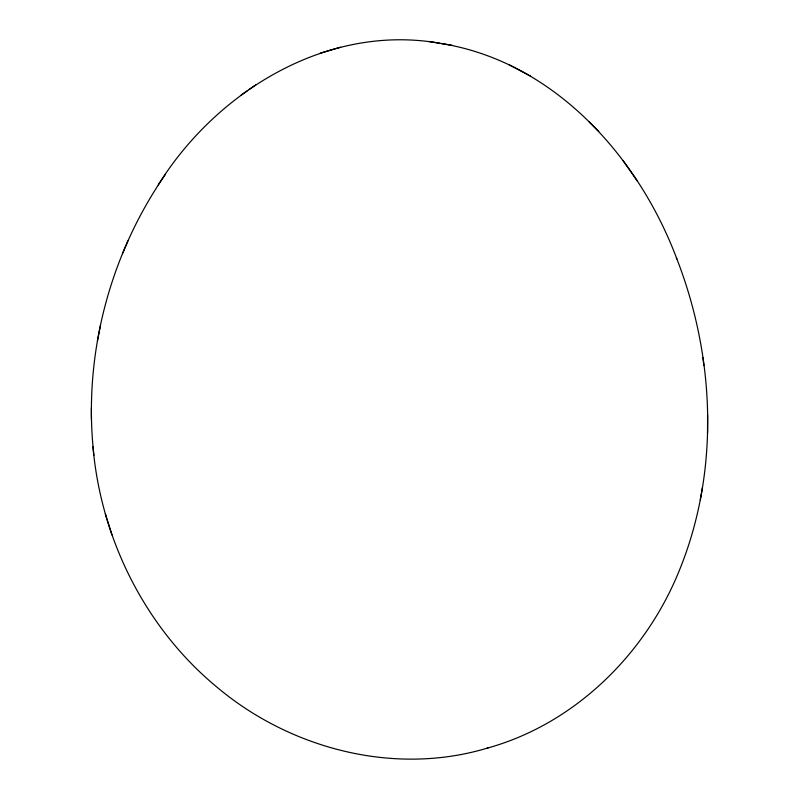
<?xml version="1.0" encoding="UTF-8"?>
<svg xmlns="http://www.w3.org/2000/svg" width="799" height="799" viewBox="0 0 799 799"><rect width="100%" height="100%" fill="white"/><g stroke="black" fill="none" stroke-linecap="round" stroke-linejoin="round"><path stroke-width="1.2" d="M93.902 455.24C82.776 357.363 109.073 255.89 165.023 174.981M486.871 748.244C574.032 724.294 644.453 655.17 678.511 572.464C719.919 472.748 715.495 357.393 676.373 257.678M91.406 419.275L91.406 407.61M707.534 433.138L707.584 414.891M700.324 499.824L702.471 487.33M97.428 341.033L100.464 325.373M127.95 240.879L122.487 253.673M158.242 184.929C216.429 91.386 327.29 23.351 439.75 43.246M249.108 89.488L256.109 84.584M240.809 95.331L247.52 90.627M320.239 53.163L330.287 50.257M488.199 747.854C394.896 776.328 290.287 749.033 216.599 686.86C145.228 627.714 100.964 538.826 92.984 446.821M330.367 50.197L340.674 47.221M441.248 43.536C553.617 61.643 638.361 156.214 676.883 258.976M428.793 41.468L452.324 45.333M530.556 76.125L508.713 64.519M589.292 122.057L598.741 131.465M622.93 160.429L637.512 181.253M111.98 534.98L105.318 513.877M702.97 357.553L703.859 365.513"/></g></svg>
